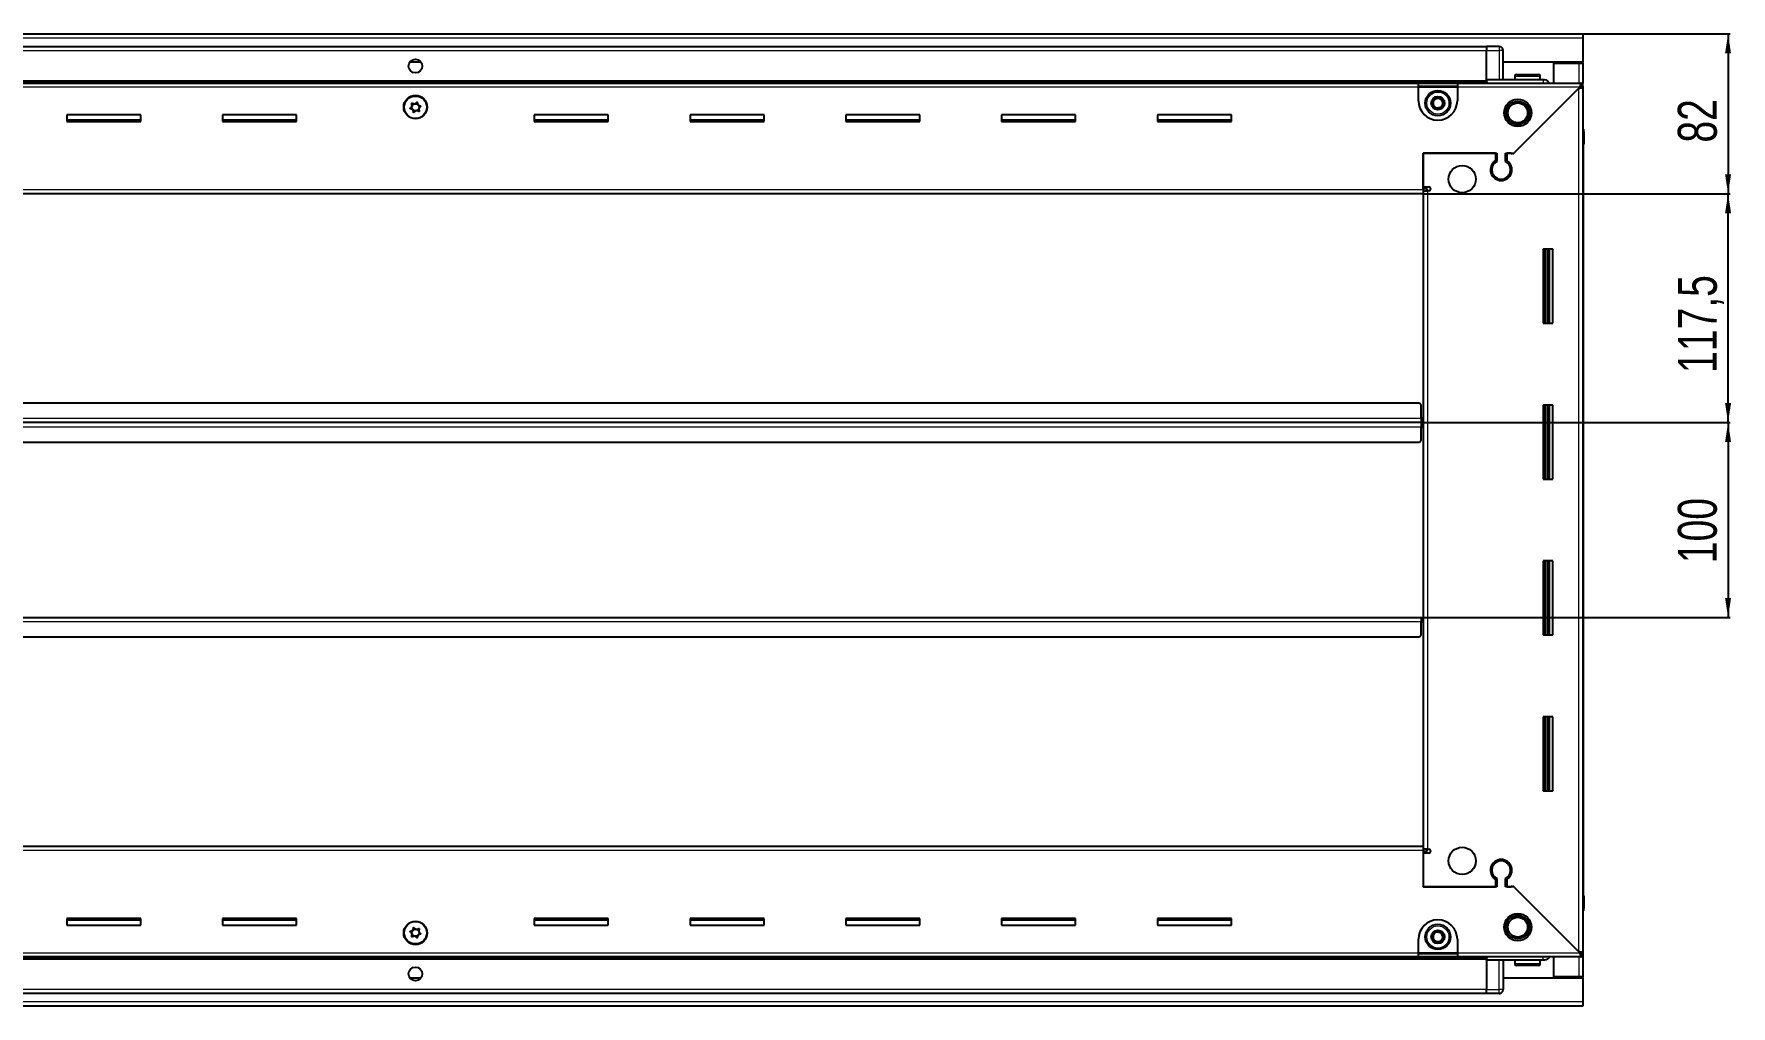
# Model space of a CAD drawing. Header units: millimetres. Extents: x 1315 to 4531, y 427 to 1635.
# Drawn here: x 3659 to 4531, y 927 to 1426 of the extents above; entities that cross this region are included whole.
import ezdxf

# ---------------------------------------------------------------- set-up
doc = ezdxf.new("R2010")
doc.units = ezdxf.units.MM
doc.layers.add('FORMAT', color=7, linetype='Continuous')
doc.styles.add('SLDTEXTSTYLE0', font='TXT', dxfattribs={"width": 0.75})
doc.dimstyles.new('SLDDIMSTYLE0', dxfattribs={"dimtxt": 20, "dimasz": 10, "dimexe": 0, "dimexo": 0.0625, "dimgap": 5, "dimtad": 2, "dimdec": 1, "dimrnd": 1e-09, "dimzin": 12, "dimdsep": 46, "dimtxsty": 'SLDTEXTSTYLE0', "dimsah": 1, "dimcen": 0.09, "dimadec": 0, "dimazin": 3, "dimtfac": 1, "dimtofl": 0, "dimtmove": 0, "dimatfit": 3, "dimfxl": 0, "dimfrac": 2, "dimtolj": 1, "dimtzin": 12, "dimarcsym": 0})

# ---------------------------------------------------------------- blocks, each defined once
blk = doc.blocks.new('_D_6')
at = {"layer": 'FORMAT'}
for p, q in [((4454.7, 1425.82), (4530.19, 1425.82)), ((4529.19, 1425.82), (4529.19, 1343.82)), ((4372.7, 1343.82), (4530.19, 1343.82))]:
    blk.add_line(p, q, dxfattribs=at)
for points in [[(4529.19, 1425.82), (4527.65, 1415.82), (4530.73, 1415.82)], [(4529.19, 1343.82), (4530.73, 1353.82), (4527.65, 1353.82)]]:
    blk.add_solid(points, dxfattribs=at)
at = {"layer": 'FORMAT', "insert": (4503.41, 1370.05), "char_height": 20, "attachment_point": 1, "rotation": 90, "style": 'SLDTEXTSTYLE0'}
blk.add_mtext('82', dxfattribs=at)
blk = doc.blocks.new('_D_7')
at = {"layer": 'FORMAT'}
for p, q in [((4372.7, 1343.82), (4530.19, 1343.82)), ((4529.19, 1226.32), (4529.19, 1343.82)), ((4371.7, 1226.32), (4530.19, 1226.32))]:
    blk.add_line(p, q, dxfattribs=at)
for points in [[(4529.19, 1343.82), (4527.65, 1333.82), (4530.73, 1333.82)], [(4529.19, 1226.32), (4530.73, 1236.32), (4527.65, 1236.32)]]:
    blk.add_solid(points, dxfattribs=at)
at = {"layer": 'FORMAT', "insert": (4503.41, 1251.82), "char_height": 20, "attachment_point": 1, "rotation": 90, "style": 'SLDTEXTSTYLE0'}
blk.add_mtext('117,5', dxfattribs=at)
blk = doc.blocks.new('_D_8')
at = {"layer": 'FORMAT'}
for p, q in [((4371.7, 1226.32), (4530.19, 1226.32)), ((4529.19, 1226.32), (4529.19, 1126.32)), ((4371.7, 1126.32), (4530.19, 1126.32))]:
    blk.add_line(p, q, dxfattribs=at)
for points in [[(4529.19, 1226.32), (4527.65, 1216.32), (4530.73, 1216.32)], [(4529.19, 1126.32), (4530.73, 1136.32), (4527.65, 1136.32)]]:
    blk.add_solid(points, dxfattribs=at)
at = {"layer": 'FORMAT', "insert": (4503.41, 1154.16), "char_height": 20, "attachment_point": 1, "rotation": 90, "style": 'SLDTEXTSTYLE0'}
blk.add_mtext('100', dxfattribs=at)

msp = doc.modelspace()

# ---------------------------------------------------------------- linework, layer by layer
at = {"color": 7, "linetype": 'Continuous', "lineweight": 25}
for p, q in [((3255.69, 1425.82), (4454.69, 1425.82)), ((4454.69, 1425.82), (4454.69, 1423.72)), ((4454.69, 1423.72), (4454.69, 1411.32)), ((4405.19, 1419.17), (3305.19, 1419.17)), ((4405.19, 1419.32), (4405.19, 1419.32)), ((4411.69, 1419.32), (4405.19, 1419.32)), ((4411.69, 1419.32), (4405.19, 1419.32)), ((4405.19, 1419.32), (4405.19, 1417.32)), ((4405.19, 1402.32), (4405.19, 1417.32)), ((4413.69, 1417.32), (4413.69, 1417.32)), ((4413.69, 1402.32), (4413.69, 1417.32)), ((3858.06, 1411.32), (3852.31, 1411.32)), ((4454.69, 1411.32), (4413.69, 1411.32)), ((4419.69, 1404.22), (4419.69, 1402.32)), ((4420.49, 1405.02), (4431.89, 1405.02)), ((4432.69, 1402.32), (4432.69, 1404.22)), ((4439.69, 1400.57), (4439.69, 1410.82)), ((4439.69, 1410.82), (4452.59, 1410.82)), ((4452.59, 1410.82), (4454.69, 1410.82)), ((4453.19, 1410.82), (4453.19, 1411.32)), ((4454.69, 1410.82), (4454.69, 1411.32)), ((4454.69, 1410.82), (4454.69, 1400.57)), ((3305.19, 1401.17), (4405.19, 1401.17)), ((3340.19, 1400.57), (4370.19, 1400.57)), ((4370.19, 1398.47), (4370.19, 1400.57)), ((4370.19, 1400.57), (4390.19, 1400.57)), ((4370.19, 1399.07), (4390.19, 1399.07)), ((4370.19, 1391.57), (4370.19, 1398.47)), ((4390.19, 1400.57), (4390.19, 1398.47)), ((4390.19, 1400.57), (4453.69, 1400.57)), ((4390.19, 1398.47), (4390.19, 1391.57)), ((4405.19, 1402.32), (4405.19, 1401.82)), ((4434.19, 1402.32), (4405.19, 1402.32)), ((4405.19, 1402.29), (4405.26, 1400.57)), ((4452.59, 1397.97), (4418.49, 1363.87)), ((4419.19, 1364.57), (4453.09, 1398.47)), ((4453.19, 1398.57), (4454.69, 1398.57)), ((4453.69, 1399.07), (4453.69, 1400.57)), ((4453.69, 1400.57), (4454.69, 1400.57)), ((4453.69, 1399.07), (4454.69, 1399.07)), ((4454.69, 1399.07), (4454.69, 1400.57)), ((4454.69, 1399.07), (4454.69, 1398.57)), ((4454.69, 1398.57), (4454.69, 954.07)), ((3714.19, 1384.32), (3676.19, 1384.32)), ((3676.19, 1384.32), (3676.19, 1380.82)), ((3714.19, 1381.57), (3676.19, 1381.57)), ((3676.19, 1380.82), (3714.19, 1380.82)), ((3714.19, 1380.82), (3714.19, 1384.32)), ((3794.19, 1384.32), (3756.19, 1384.32)), ((3756.19, 1384.32), (3756.19, 1380.82)), ((3794.19, 1381.57), (3756.19, 1381.57)), ((3756.19, 1380.82), (3794.19, 1380.82)), ((3794.19, 1380.82), (3794.19, 1384.32)), ((3954.19, 1384.32), (3916.19, 1384.32)), ((3916.19, 1384.32), (3916.19, 1380.82)), ((3954.19, 1381.57), (3916.19, 1381.57)), ((3916.19, 1380.82), (3954.19, 1380.82)), ((3954.19, 1380.82), (3954.19, 1384.32)), ((4034.19, 1384.32), (3996.19, 1384.32)), ((3996.19, 1384.32), (3996.19, 1380.82)), ((4034.19, 1381.57), (3996.19, 1381.57)), ((3996.19, 1380.82), (4034.19, 1380.82)), ((4034.19, 1380.82), (4034.19, 1384.32)), ((4114.19, 1384.32), (4076.19, 1384.32)), ((4076.19, 1384.32), (4076.19, 1380.82)), ((4114.19, 1381.57), (4076.19, 1381.57)), ((4076.19, 1380.82), (4114.19, 1380.82)), ((4114.19, 1380.82), (4114.19, 1384.32)), ((4194.19, 1384.32), (4156.19, 1384.32)), ((4156.19, 1384.32), (4156.19, 1380.82)), ((4194.19, 1381.57), (4156.19, 1381.57)), ((4156.19, 1380.82), (4194.19, 1380.82)), ((4194.19, 1380.82), (4194.19, 1384.32)), ((4274.19, 1384.32), (4236.19, 1384.32)), ((4236.19, 1384.32), (4236.19, 1380.82)), ((4274.19, 1381.57), (4236.19, 1381.57)), ((4236.19, 1380.82), (4274.19, 1380.82)), ((4274.19, 1380.82), (4274.19, 1384.32)), ((4454.69, 1377.15), (4454.69, 1377.15)), ((4454.69, 1369.32), (4455.19, 1369.32)), ((4455.04, 983.32), (4455.04, 1369.32)), ((4455.19, 1375.82), (4455.19, 1369.32)), ((4455.19, 1369.32), (4455.19, 1375.82)), ((4455.19, 1369.32), (4455.19, 1369.32)), ((4455.19, 1369.32), (4455.19, 1369.32)), ((4372.69, 1364.57), (4410.39, 1364.57)), ((4372.69, 1345.92), (4372.69, 1364.57)), ((4372.69, 1364.57), (4372.69, 1347.32)), ((4409.69, 1364.57), (4372.69, 1364.57)), ((4409.69, 1364.57), (4409.69, 1360.68)), ((4410.39, 1364.57), (4410.39, 1360.29)), ((4414.99, 1364.57), (4419.19, 1364.57)), ((4414.99, 1360.29), (4414.99, 1364.57)), ((4417.79, 1364.57), (4415.69, 1364.57)), ((4415.69, 1360.68), (4415.69, 1364.57)), ((4418.49, 1363.87), (4417.79, 1364.57)), ((4414.69, 1351.71), (4414.69, 1350.95)), ((4372.69, 1343.82), (3337.69, 1343.82)), ((4372.69, 1347.32), (4375.54, 1347.32)), ((4374.69, 1346.32), (4372.69, 1346.32)), ((4372.69, 1345.92), (4372.69, 1343.82)), ((4372.69, 1345.32), (4374.79, 1345.32)), ((4372.69, 1343.82), (4372.69, 1008.82)), ((4374.69, 1345.32), (4374.69, 1346.32)), ((4375.54, 1345.32), (4374.79, 1345.32)), ((4434.19, 1315.32), (4434.19, 1277.32)), ((4439.19, 1315.32), (4434.19, 1315.32)), ((4435.21, 1315.32), (4435.21, 1277.32)), ((4435.24, 1315.32), (4435.24, 1277.32)), ((4437.04, 1315.32), (4437.04, 1277.32)), ((4439.19, 1277.32), (4439.19, 1315.32)), ((4434.19, 1277.32), (4439.19, 1277.32)), ((4370.69, 1236.32), (3339.69, 1236.32)), ((4371.69, 1235.32), (4370.69, 1236.32)), ((4371.69, 1228.42), (4371.69, 1235.32)), ((4371.94, 1229.17), (4371.69, 1229.17)), ((4371.94, 1226.32), (4371.94, 1229.17)), ((4434.19, 1235.32), (4434.19, 1197.32)), ((4439.19, 1235.32), (4434.19, 1235.32)), ((4435.21, 1235.32), (4435.21, 1197.32)), ((4435.24, 1235.32), (4435.24, 1197.32)), ((4437.04, 1235.32), (4437.04, 1197.32)), ((4439.19, 1197.32), (4439.19, 1235.32)), ((4371.69, 1226.32), (3338.69, 1226.32)), ((4371.69, 1228.42), (4371.69, 1226.32)), ((4371.69, 1226.32), (4371.69, 1224.22)), ((4371.69, 1217.32), (4371.69, 1224.22)), ((4371.69, 1223.47), (4371.94, 1223.47)), ((4371.94, 1223.47), (4371.94, 1226.32)), ((4372.69, 1226.32), (4371.94, 1226.32)), ((3339.69, 1216.32), (4370.69, 1216.32)), ((4370.69, 1216.32), (4371.69, 1217.32)), ((4434.19, 1197.32), (4439.19, 1197.32)), ((4434.19, 1155.32), (4434.19, 1117.32)), ((4439.19, 1155.32), (4434.19, 1155.32)), ((4435.21, 1155.32), (4435.21, 1117.32)), ((4435.24, 1155.32), (4435.24, 1117.32)), ((4437.04, 1155.32), (4437.04, 1117.32)), ((4439.19, 1117.32), (4439.19, 1155.32)), ((3338.69, 1126.32), (4371.69, 1126.32)), ((4371.69, 1126.32), (4371.69, 1124.22)), ((4371.69, 1117.32), (4371.69, 1124.22)), ((4371.94, 1123.47), (4371.94, 1126.32)), ((4371.94, 1126.32), (4372.69, 1126.32)), ((3339.69, 1116.32), (4370.69, 1116.32)), ((4370.69, 1116.32), (4371.69, 1117.32)), ((4371.69, 1123.47), (4371.94, 1123.47)), ((4434.19, 1117.32), (4439.19, 1117.32)), ((4434.19, 1075.32), (4434.19, 1037.32)), ((4439.19, 1075.32), (4434.19, 1075.32)), ((4435.21, 1075.32), (4435.21, 1037.32)), ((4435.24, 1075.32), (4435.24, 1037.32)), ((4437.04, 1075.32), (4437.04, 1037.32)), ((4439.19, 1037.32), (4439.19, 1075.32)), ((4434.19, 1037.32), (4439.19, 1037.32)), ((3337.69, 1008.82), (4372.69, 1008.82)), ((4372.69, 1008.82), (4372.69, 1006.72)), ((4374.79, 1007.32), (4372.69, 1007.32)), ((4372.69, 1006.72), (4372.69, 988.07)), ((4372.69, 1006.32), (4374.69, 1006.32)), ((4372.69, 1005.32), (4372.69, 988.07)), ((4375.54, 1005.32), (4372.69, 1005.32)), ((4374.69, 1006.32), (4374.69, 1007.32)), ((4374.79, 1007.32), (4375.54, 1007.32)), ((4414.69, 1001.7), (4414.69, 1000.94)), ((4410.39, 988.07), (4372.69, 988.07)), ((4372.69, 988.07), (4409.69, 988.07)), ((4409.69, 991.96), (4409.69, 988.07)), ((4410.39, 992.36), (4410.39, 988.07)), ((4414.99, 988.07), (4414.99, 992.36)), ((4419.19, 988.07), (4414.99, 988.07)), ((4415.69, 988.07), (4415.69, 991.96)), ((4415.69, 988.07), (4417.79, 988.07)), ((4417.79, 988.07), (4418.49, 988.77)), ((4418.49, 988.77), (4452.59, 954.67)), ((4453.09, 954.17), (4419.19, 988.07)), ((4454.69, 983.32), (4455.19, 983.32)), ((4455.19, 983.32), (4455.19, 983.32)), ((4455.19, 976.82), (4455.19, 983.32)), ((4455.19, 983.32), (4455.19, 976.82)), ((3714.19, 971.82), (3676.19, 971.82)), ((3676.19, 971.82), (3676.19, 968.32)), ((3676.19, 971.07), (3714.19, 971.07)), ((3676.19, 968.32), (3714.19, 968.32)), ((3714.19, 968.32), (3714.19, 971.82)), ((3794.19, 971.82), (3756.19, 971.82)), ((3756.19, 971.82), (3756.19, 968.32)), ((3756.19, 971.07), (3794.19, 971.07)), ((3756.19, 968.32), (3794.19, 968.32)), ((3794.19, 968.32), (3794.19, 971.82)), ((3954.19, 971.82), (3916.19, 971.82)), ((3916.19, 971.82), (3916.19, 968.32)), ((3916.19, 971.07), (3954.19, 971.07)), ((3916.19, 968.32), (3954.19, 968.32)), ((3954.19, 968.32), (3954.19, 971.82)), ((4034.19, 971.82), (3996.19, 971.82)), ((3996.19, 971.82), (3996.19, 968.32)), ((3996.19, 971.07), (4034.19, 971.07)), ((3996.19, 968.32), (4034.19, 968.32)), ((4034.19, 968.32), (4034.19, 971.82)), ((4114.19, 971.82), (4076.19, 971.82)), ((4076.19, 971.82), (4076.19, 968.32)), ((4076.19, 971.07), (4114.19, 971.07)), ((4076.19, 968.32), (4114.19, 968.32)), ((4114.19, 968.32), (4114.19, 971.82)), ((4194.19, 971.82), (4156.19, 971.82)), ((4156.19, 971.82), (4156.19, 968.32)), ((4156.19, 971.07), (4194.19, 971.07)), ((4156.19, 968.32), (4194.19, 968.32)), ((4194.19, 968.32), (4194.19, 971.82)), ((4274.19, 971.82), (4236.19, 971.82)), ((4236.19, 971.82), (4236.19, 968.32)), ((4236.19, 971.07), (4274.19, 971.07)), ((4236.19, 968.32), (4274.19, 968.32)), ((4274.19, 968.32), (4274.19, 971.82)), ((4370.19, 954.17), (4370.19, 961.07)), ((4390.19, 961.07), (4390.19, 954.17)), ((4405.19, 951.47), (3305.19, 951.47)), ((4370.19, 952.07), (3340.19, 952.07)), ((4370.19, 952.07), (4370.19, 954.17)), ((4390.19, 953.57), (4370.19, 953.57)), ((4390.19, 952.07), (4370.19, 952.07)), ((4390.19, 954.17), (4390.19, 952.07)), ((4453.69, 952.07), (4390.19, 952.07)), ((4405.26, 952.07), (4405.19, 950.36)), ((4405.19, 950.32), (4405.19, 950.82)), ((4434.19, 950.32), (4405.19, 950.32)), ((4405.19, 950.32), (4405.19, 935.32)), ((4413.69, 950.32), (4413.69, 935.32)), ((4419.69, 950.32), (4419.69, 948.42)), ((4432.69, 948.42), (4432.69, 950.32)), ((4439.69, 941.82), (4439.69, 952.07)), ((4453.19, 954.07), (4454.69, 954.07)), ((4453.69, 953.57), (4453.69, 952.07)), ((4454.69, 953.57), (4453.69, 953.57)), ((4454.69, 952.07), (4453.69, 952.07)), ((4454.69, 954.07), (4454.69, 953.57)), ((4454.69, 953.57), (4454.69, 952.07)), ((4454.69, 952.07), (4454.69, 941.82)), ((3852.31, 941.32), (3858.06, 941.32)), ((4413.69, 941.32), (4454.69, 941.32)), ((4427.48, 947.62), (4420.49, 947.62)), ((4431.89, 947.62), (4427.48, 947.62)), ((4452.59, 941.82), (4439.69, 941.82)), ((4454.69, 941.82), (4452.59, 941.82)), ((4453.19, 941.32), (4453.19, 941.82)), ((4454.69, 941.32), (4454.69, 941.82)), ((4454.69, 941.32), (4454.69, 928.92)), ((3305.19, 933.47), (4405.19, 933.47)), ((4405.19, 933.32), (4405.19, 935.32)), ((4411.69, 933.32), (4405.19, 933.32)), ((4405.19, 933.32), (4405.19, 933.32)), ((4405.19, 933.32), (4405.19, 933.32)), ((4411.69, 933.32), (4405.19, 933.32)), ((4413.01, 933.82), (4413.01, 933.82)), ((4454.69, 926.82), (3255.69, 926.82)), ((4454.69, 928.92), (4454.69, 926.82))]:
    msp.add_line(p, q, dxfattribs=at)
at = {"color": 8, "linetype": 'Continuous', "lineweight": 18}
for p, q in [((4454.69, 1423.72), (3255.69, 1423.72)), ((4405.19, 1417.17), (3305.19, 1417.17)), ((4405.19, 1417.32), (4411.69, 1417.32)), ((4411.69, 1419.32), (4411.69, 1417.32)), ((4413.69, 1417.32), (4411.69, 1417.32)), ((4411.69, 1417.32), (4411.69, 1402.32)), ((4419.69, 1404.22), (4432.69, 1404.22)), ((4452.59, 1411.32), (4452.59, 1410.82)), ((4452.59, 1410.82), (4452.59, 1400.57)), ((4405.19, 1401.82), (3305.19, 1401.82)), ((4405.19, 1400.59), (3305.19, 1400.59)), ((4370.19, 1398.47), (3340.19, 1398.47)), ((4370.19, 1398.47), (4390.19, 1398.47)), ((4453.09, 1398.47), (4390.19, 1398.47)), ((4452.59, 954.67), (4452.59, 1397.97)), ((4454.69, 1375.82), (4455.19, 1375.82)), ((3337.69, 1345.92), (4372.69, 1345.92)), ((4374.79, 1345.32), (4374.79, 1007.32)), ((4436.45, 1277.32), (4436.45, 1315.32)), ((4437.69, 1277.32), (4437.69, 1315.32)), ((4436.45, 1197.32), (4436.45, 1235.32)), ((4437.69, 1197.32), (4437.69, 1235.32)), ((4371.69, 1228.42), (3338.69, 1228.42)), ((3338.69, 1224.22), (4371.69, 1224.22)), ((4436.45, 1117.32), (4436.45, 1155.32)), ((4437.69, 1117.32), (4437.69, 1155.32)), ((3338.69, 1124.22), (4371.69, 1124.22)), ((4436.45, 1037.32), (4436.45, 1075.32)), ((4437.69, 1037.32), (4437.69, 1075.32)), ((4372.69, 1006.72), (3337.69, 1006.72)), ((4454.69, 976.82), (4455.19, 976.82)), ((3305.19, 952.06), (4405.19, 952.06)), ((3305.19, 950.82), (4405.19, 950.82)), ((3340.19, 954.17), (4370.19, 954.17)), ((4390.19, 954.17), (4370.19, 954.17)), ((4390.19, 954.17), (4453.09, 954.17)), ((4411.69, 935.32), (4411.69, 950.32)), ((4452.59, 952.07), (4452.59, 941.82)), ((4427.66, 948.42), (4419.69, 948.42)), ((4432.69, 948.42), (4427.66, 948.42)), ((4452.59, 941.82), (4452.59, 941.32)), ((3305.19, 935.47), (4405.19, 935.47)), ((4405.19, 935.32), (4411.69, 935.32)), ((4413.69, 935.32), (4411.69, 935.32)), ((4411.69, 933.32), (4411.69, 935.32)), ((4454.69, 928.92), (3255.69, 928.92))]:
    msp.add_line(p, q, dxfattribs=at)
at = {"color": 7, "linetype": 'Continuous', "lineweight": 25}
for centre, radius in [((3855.19, 1409.32), 3.5), ((3855.19, 1388.32), 6), ((4380.19, 1390.32), 6.5), ((3855.19, 1388.17), 5.79), ((3855.19, 1388.17), 1.85), ((4380.19, 1390.32), 3.46), ((4421.19, 1385.32), 7), ((4421.19, 1385.32), 6.02), ((4421.19, 1385.32), 5.1), ((4392.69, 1351.32), 7), ((4392.69, 1001.32), 7), ((3855.19, 964.32), 6), ((3855.19, 964.47), 5.79), ((4380.19, 962.32), 6.5), ((4421.19, 967.32), 7), ((4421.19, 967.32), 6.03), ((4421.19, 967.32), 5.1), ((3855.19, 964.47), 1.85), ((4380.19, 962.32), 3.46), ((3855.19, 943.32), 3.5)]:
    msp.add_circle(centre, radius, dxfattribs=at)
at = {"color": 8, "linetype": 'Continuous', "lineweight": 18}
for centre in [(4380.19, 1390.32), (4380.19, 962.32)]:
    msp.add_circle(centre, 5.7, dxfattribs=at)
at = {"color": 7, "linetype": 'Continuous', "lineweight": 25}
for centre, radius, start, end in [((4411.69, 1417.32), 2, 0, 90), ((4411.69, 1417.32), 2, 0, 90), ((4420.49, 1404.22), 0.8, 90, 180), ((4431.89, 1404.22), 0.8, 0, 90), ((4413.89, 1402.52), 0.2, 180, 270), ((4380.19, 1391.57), 10, 180, 270), ((4380.19, 1390.32), 2.5, 160.11158, 220.11158), ((4380.19, 1390.32), 2.5, 100.11158, 160.11158), ((4380.19, 1390.32), 2.5, 220.11158, 280.11158), ((4380.19, 1390.32), 2.5, 40.11158, 100.11158), ((4380.19, 1391.57), 10, 270, 0), ((4380.19, 1390.32), 2.5, 280.11158, 340.11158), ((4380.19, 1390.32), 2.5, 340.11158, 40.11158), ((4453.19, 1375.82), 2, 33.78451, 41.40962), ((4453.19, 1375.82), 2, 0, 41.39416), ((4453.19, 1375.82), 2, 0, 19.56674), ((4412.69, 1356.07), 5.5, 123.05573, 56.94427), ((4412.69, 1356.07), 4.8, 118.63099, 61.36901), ((4375.54, 1346.32), 1, 270, 90), ((4375.54, 1006.32), 1, 270, 90), ((4412.69, 996.57), 5.5, 303.05573, 236.94427), ((4412.69, 996.57), 4.8, 298.63099, 241.36901), ((4453.19, 976.82), 2, 318.57492, 360), ((4453.19, 976.82), 2, 318.59038, 0), ((4380.19, 961.07), 10, 90, 180), ((4380.19, 961.07), 10, 0, 90), ((4380.19, 962.32), 2.5, 147.04236, 207.04236), ((4380.19, 962.32), 2.5, 207.04236, 267.04236), ((4380.19, 962.32), 2.5, 87.04236, 147.04236), ((4380.19, 962.32), 2.5, 267.04236, 327.04236), ((4380.19, 962.32), 2.5, 27.04236, 87.04236), ((4380.19, 962.32), 2.5, 327.04236, 27.04236), ((4413.89, 950.12), 0.2, 90, 180), ((4420.49, 948.42), 0.8, 180, 270), ((4431.89, 948.42), 0.8, 270, 0), ((4411.69, 935.32), 2, 270, 0), ((4411.69, 935.32), 2, 270, 288.58003), ((4411.69, 935.32), 2, 303.94202, 311.40962)]:
    msp.add_arc(centre, radius, start, end, dxfattribs=at)
for points, knots in [([(4405.19, 1402.32), (4405.19, 1402.29), (4405.19, 1402.21), (4405.19, 1401.59), (4405.19, 1401.01), (4405.19, 1400.62), (4405.19, 1400.59)], [0, 0, 0, 0, 0.324279, 0.648558, 0.972836, 1, 1, 1, 1]), ([(4437.4, 1400.57), (4437.28, 1400.77), (4436.89, 1401.42), (4435.74, 1402.13), (4434.7, 1402.26), (4434.19, 1402.32)], [0, 0, 0, 0, 0.18225, 0.591125, 1, 1, 1, 1]), ([(4452.59, 1397.97), (4452.84, 1398.02), (4453.33, 1398.11), (4453.97, 1398.24), (4454.44, 1398.37), (4454.66, 1398.48), (4454.68, 1398.55), (4454.69, 1398.57)], [0, 0, 0, 0, 0.230255, 0.448522, 0.666786, 0.88505, 1, 1, 1, 1]), ([(4453.69, 1400.57), (4453.64, 1400.55), (4453.55, 1400.49), (4453.42, 1400.1), (4453.29, 1399.54), (4453.18, 1398.96), (4453.11, 1398.6), (4453.09, 1398.47)], [0, 0, 0, 0, 0.2302553, 0.4485219, 0.6667858, 0.8850496, 1, 1, 1, 1]), ([(3853.3, 1390.24), (3853.29, 1390.23), (3853.28, 1390.21), (3853.27, 1390.15), (3853.28, 1390.01), (3853.38, 1389.64), (3853.51, 1389.11), (3853.35, 1388.5), (3852.99, 1388.13), (3852.69, 1387.88), (3852.51, 1387.72), (3852.46, 1387.64), (3852.45, 1387.6), (3852.45, 1387.57), (3852.47, 1387.54), (3852.52, 1387.49), (3852.77, 1387.39), (3853.23, 1387.29), (3853.87, 1386.98), (3854.12, 1386.31), (3854.18, 1385.84), (3854.26, 1385.58), (3854.3, 1385.53), (3854.33, 1385.51), (3854.36, 1385.5), (3854.39, 1385.51), (3854.43, 1385.52), (3854.5, 1385.57), (3854.67, 1385.72), (3854.94, 1385.99), (3855.34, 1386.31), (3855.97, 1386.42), (3856.47, 1386.23), (3856.84, 1386.1), (3856.99, 1386.07), (3857.05, 1386.09), (3857.07, 1386.1), (3857.09, 1386.13), (3857.11, 1386.19), (3857.09, 1386.34), (3857, 1386.71), (3856.86, 1387.23), (3857.03, 1387.84), (3857.38, 1388.21), (3857.69, 1388.46), (3857.86, 1388.63), (3857.91, 1388.71), (3857.93, 1388.75), (3857.92, 1388.78), (3857.9, 1388.81), (3857.85, 1388.85), (3857.6, 1388.95), (3857.14, 1389.06), (3856.5, 1389.37), (3856.25, 1390.03), (3856.19, 1390.51), (3856.11, 1390.76), (3856.07, 1390.82), (3856.05, 1390.84), (3856.02, 1390.85), (3855.98, 1390.84), (3855.94, 1390.82), (3855.87, 1390.78), (3855.7, 1390.63), (3855.43, 1390.36), (3855.03, 1390.04), (3854.41, 1389.93), (3853.9, 1390.11), (3853.53, 1390.25), (3853.38, 1390.27), (3853.33, 1390.26), (3853.31, 1390.25), (3853.3, 1390.24)], [0, 0, 0, 0, 0.002009, 0.00442, 0.009365, 0.025528, 0.067705, 0.095786, 0.124646, 0.150342, 0.160519, 0.163394, 0.165697, 0.167245, 0.168874, 0.17077, 0.178606, 0.211994, 0.249994, 0.287995, 0.321383, 0.329219, 0.331115, 0.332744, 0.334292, 0.336217, 0.338535, 0.341318, 0.349662, 0.375358, 0.404217, 0.432298, 0.474475, 0.490639, 0.496669, 0.49844, 0.5, 0.502009, 0.50442, 0.509365, 0.525528, 0.567705, 0.595786, 0.624646, 0.650342, 0.660519, 0.663394, 0.665697, 0.667245, 0.668874, 0.67077, 0.678606, 0.711994, 0.749994, 0.787995, 0.821383, 0.829219, 0.831115, 0.832744, 0.834292, 0.836217, 0.838535, 0.841318, 0.849662, 0.875358, 0.904217, 0.932298, 0.974475, 0.990639, 0.996669, 0.99844, 1, 1, 1, 1]), ([(4377.34, 1389.82), (4377.39, 1389.93), (4377.59, 1390.5), (4377.93, 1391.43), (4378.21, 1392.21), (4378.33, 1392.53)], [0, 0, 0, 0, 0.133125, 0.637099, 1, 1, 1, 1]), ([(4379.2, 1387.61), (4378.87, 1388), (4378.25, 1388.74), (4377.63, 1389.48), (4377.34, 1389.82)], [0, 0, 0, 0, 0.534686, 1, 1, 1, 1]), ([(4378.33, 1392.53), (4378.83, 1392.62), (4379.78, 1392.79), (4380.73, 1392.96), (4381.17, 1393.04)], [0, 0, 0, 0, 0.534686, 1, 1, 1, 1]), ([(4382.05, 1388.12), (4381.54, 1388.03), (4380.59, 1387.86), (4379.64, 1387.69), (4379.2, 1387.61)], [0, 0, 0, 0, 0.534686, 1, 1, 1, 1]), ([(4381.17, 1393.04), (4381.5, 1392.64), (4382.12, 1391.91), (4382.74, 1391.17), (4383.03, 1390.83)], [0, 0, 0, 0, 0.5346859, 1, 1, 1, 1]), ([(4383.03, 1390.83), (4382.91, 1390.51), (4382.63, 1389.73), (4382.29, 1388.8), (4382.09, 1388.23), (4382.05, 1388.12)], [0, 0, 0, 0, 0.362901, 0.866875, 1, 1, 1, 1]), ([(3853.3, 962.4), (3853.31, 962.4), (3853.33, 962.38), (3853.39, 962.38), (3853.54, 962.4), (3853.9, 962.54), (3854.41, 962.72), (3855.03, 962.61), (3855.43, 962.29), (3855.71, 962.01), (3855.89, 961.85), (3855.97, 961.81), (3856.01, 961.8), (3856.05, 961.81), (3856.07, 961.83), (3856.11, 961.88), (3856.19, 962.14), (3856.25, 962.61), (3856.5, 963.28), (3857.14, 963.59), (3857.6, 963.69), (3857.85, 963.79), (3857.9, 963.84), (3857.92, 963.87), (3857.93, 963.9), (3857.92, 963.93), (3857.89, 963.97), (3857.84, 964.04), (3857.68, 964.19), (3857.38, 964.43), (3857.03, 964.8), (3856.86, 965.41), (3857, 965.94), (3857.09, 966.32), (3857.11, 966.47), (3857.09, 966.52), (3857.07, 966.55), (3857.04, 966.56), (3856.98, 966.57), (3856.84, 966.54), (3856.47, 966.41), (3855.97, 966.23), (3855.34, 966.34), (3854.94, 966.66), (3854.66, 966.94), (3854.48, 967.09), (3854.4, 967.14), (3854.36, 967.15), (3854.33, 967.14), (3854.3, 967.12), (3854.26, 967.06), (3854.18, 966.81), (3854.12, 966.33), (3853.87, 965.67), (3853.23, 965.36), (3852.77, 965.25), (3852.52, 965.15), (3852.47, 965.11), (3852.45, 965.08), (3852.45, 965.05), (3852.46, 965.01), (3852.48, 964.98), (3852.53, 964.91), (3852.69, 964.76), (3852.99, 964.52), (3853.35, 964.14), (3853.51, 963.53), (3853.38, 963.01), (3853.28, 962.63), (3853.27, 962.48), (3853.28, 962.43), (3853.3, 962.41), (3853.3, 962.4)], [0, 0, 0, 0, 0.002009, 0.00442, 0.009365, 0.025528, 0.067705, 0.095786, 0.124646, 0.150342, 0.160519, 0.163394, 0.165697, 0.167245, 0.168874, 0.17077, 0.178606, 0.211994, 0.249994, 0.287995, 0.321383, 0.329219, 0.331115, 0.332744, 0.334292, 0.336217, 0.338535, 0.341318, 0.349662, 0.375358, 0.404217, 0.432298, 0.474475, 0.490639, 0.496669, 0.49844, 0.5, 0.502009, 0.50442, 0.509365, 0.525528, 0.567705, 0.595786, 0.624646, 0.650342, 0.660519, 0.663394, 0.665697, 0.667245, 0.668874, 0.67077, 0.678606, 0.711994, 0.749994, 0.787995, 0.821383, 0.829219, 0.831115, 0.832744, 0.834292, 0.836217, 0.838535, 0.841318, 0.849662, 0.875358, 0.904217, 0.932298, 0.974475, 0.990639, 0.996669, 0.99844, 1, 1, 1, 1]), ([(4377.3, 962.47), (4377.58, 962.91), (4378.11, 963.71), (4378.63, 964.52), (4378.87, 964.89)], [0, 0, 0, 0, 0.534686, 1, 1, 1, 1]), ([(4378.62, 959.9), (4378.38, 960.36), (4377.94, 961.22), (4377.51, 962.07), (4377.3, 962.47)], [0, 0, 0, 0, 0.534686, 1, 1, 1, 1]), ([(4381.5, 959.75), (4381.15, 959.77), (4380.33, 959.81), (4379.34, 959.86), (4378.74, 959.89), (4378.62, 959.9)], [0, 0, 0, 0, 0.362901, 0.866875, 1, 1, 1, 1]), ([(4378.87, 964.89), (4379, 964.89), (4379.6, 964.86), (4380.59, 964.81), (4381.41, 964.76), (4381.76, 964.75)], [0, 0, 0, 0, 0.133125, 0.637099, 1, 1, 1, 1]), ([(4383.07, 962.17), (4382.79, 961.74), (4382.26, 960.93), (4381.74, 960.13), (4381.5, 959.75)], [0, 0, 0, 0, 0.5346859, 1, 1, 1, 1]), ([(4381.76, 964.75), (4381.99, 964.29), (4382.43, 963.43), (4382.87, 962.57), (4383.07, 962.17)], [0, 0, 0, 0, 0.534686, 1, 1, 1, 1]), ([(4405.19, 950.32), (4405.19, 950.36), (4405.19, 950.44), (4405.19, 951.05), (4405.19, 951.63), (4405.19, 952.03), (4405.19, 952.06)], [0, 0, 0, 0, 0.324279, 0.648558, 0.972836, 1, 1, 1, 1]), ([(4437.4, 952.07), (4437.28, 951.87), (4436.89, 951.22), (4435.74, 950.51), (4434.7, 950.39), (4434.19, 950.32)], [0, 0, 0, 0, 0.1822499, 0.5911249, 1, 1, 1, 1]), ([(4454.69, 954.07), (4454.66, 954.12), (4454.61, 954.21), (4454.21, 954.34), (4453.66, 954.47), (4453.08, 954.58), (4452.71, 954.65), (4452.59, 954.67)], [0, 0, 0, 0, 0.230255, 0.448522, 0.666786, 0.88505, 1, 1, 1, 1]), ([(4453.09, 954.17), (4453.13, 953.92), (4453.22, 953.43), (4453.36, 952.79), (4453.49, 952.32), (4453.6, 952.1), (4453.66, 952.08), (4453.69, 952.07)], [0, 0, 0, 0, 0.230255, 0.448522, 0.666786, 0.88505, 1, 1, 1, 1])]:
    msp.add_open_spline(points, degree=3, knots=knots, dxfattribs=at)
at = {"color": 8, "linetype": 'Continuous', "lineweight": 18}
for points in [[(4434.19, 1402.32), (4434.19, 1402.28), (4434.19, 1402.2), (4434.19, 1401.77), (4434.19, 1401.31), (4434.19, 1400.9), (4434.19, 1400.63), (4434.19, 1400.57)], [(4434.19, 950.32), (4434.19, 950.37), (4434.19, 950.44), (4434.19, 950.88), (4434.19, 951.33), (4434.19, 951.75), (4434.19, 952.02), (4434.19, 952.07)]]:
    msp.add_open_spline(points, degree=3, knots=[0, 0, 0, 0, 0.359753, 0.553414, 0.751185, 0.948956, 1, 1, 1, 1], dxfattribs=at)
at = {"color": 7, "linetype": 'Continuous', "lineweight": 25}
for points in [[(4452.59, 1397.97), (4452.66, 1398.02), (4452.82, 1398.12), (4453.02, 1398.27), (4453.16, 1398.42), (4453.18, 1398.52), (4453.19, 1398.57)], [(4453.69, 1399.07), (4453.64, 1399.06), (4453.54, 1399.05), (4453.39, 1398.91), (4453.24, 1398.71), (4453.14, 1398.55), (4453.09, 1398.47)], [(4453.19, 954.07), (4453.18, 954.12), (4453.16, 954.22), (4453.02, 954.37), (4452.82, 954.52), (4452.66, 954.62), (4452.59, 954.67)], [(4453.09, 954.17), (4453.14, 954.09), (4453.24, 953.94), (4453.39, 953.74), (4453.54, 953.6), (4453.64, 953.58), (4453.69, 953.57)]]:
    msp.add_open_spline(points, degree=3, dxfattribs=at)

# ---------------------------------------------------------------- dimensions: what is measured, and where the dimension line sits
at = {"layer": 'FORMAT'}
for base, p1, p2, picture, middle in [((4529.19, 1343.82), (4454.69, 1425.82), (4372.69, 1343.82), '_D_6', (4529.19, 1384.82)), ((4529.19, 1343.82), (4371.69, 1226.32), (4372.69, 1343.82), '_D_7', (4529.19, 1285.07)), ((4529.19, 1126.32), (4371.69, 1226.32), (4371.69, 1126.32), '_D_8', (4529.19, 1176.32))]:
    dim = msp.add_linear_dim(base=base, p1=p1, p2=p2, angle=90, dimstyle='SLDDIMSTYLE0', dxfattribs=at)
    dim.commit()
    dim.dimension.update_dxf_attribs({"geometry": picture, "text_midpoint": middle, "dimtype": 160})

doc.saveas('drawing.dxf')
